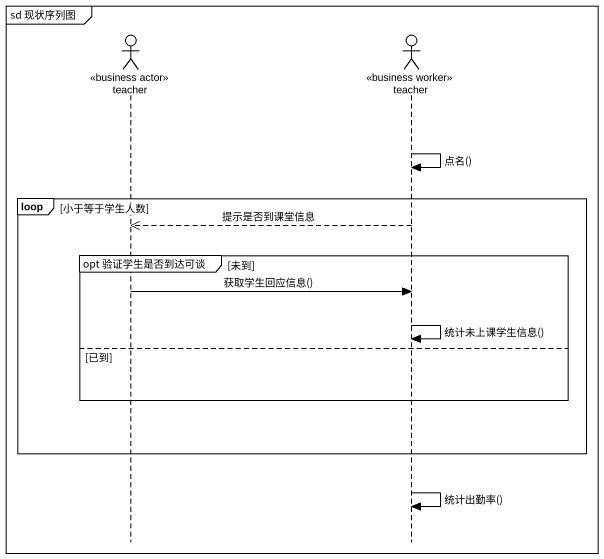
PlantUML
@startuml
mainframe sd 现状序列图
hide footbox
actor teacher <<business actor>>
actor "teacher" as teacher_2 <<business worker>>

teacher_2 -> teacher_2 : 点名()
loop 小于等于学生人数
  teacher_2 -->> teacher : 提示是否到课堂信息
  group opt 验证学生是否到达可谈 [未到]
    teacher -> teacher_2 : 获取学生回应信息()
    teacher_2 -> teacher_2 : 统计未上课学生信息()
  else 已到
  end
end
teacher_2 -> teacher_2 : 统计出勤率()
@enduml
